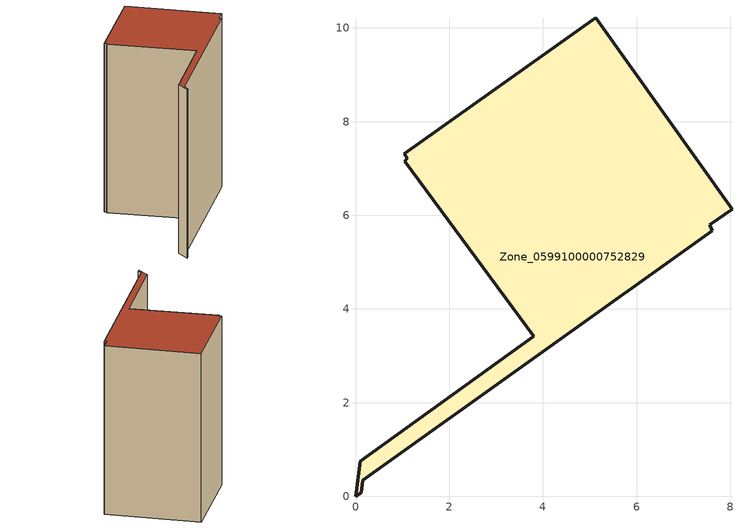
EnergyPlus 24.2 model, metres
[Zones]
Zone_0599100000752829
 floor ground (C_G): 7.62,5.67 0.16,0.34 0.13,0.07 0,0 0.1,0.75 3.81,3.42 1.05,7.16 1.11,7.21 1.04,7.31 5.12,10.22 8.04,6.13 7.56,5.79 z0
 wall outside (C_F): 8.04,6.13 5.12,10.22 1.04,7.31 1.11,7.21 1.05,7.16 3.81,3.42 0.1,0.75 0,0 0.13,0.07 0.16,0.34 7.62,5.67 7.56,5.79 8.04,6.13 z0:9.24
 roof outside (C_R): 7.56,5.79 8.04,6.13 5.12,10.22 1.04,7.31 1.11,7.21 1.05,7.16 3.81,3.42 0.1,0.75 0,0 0.13,0.07 0.16,0.34 7.62,5.67 z9.24
[BUILDING]
Pand.0599100000752829: North Axis=0; Terrain=City; Loads Convergence Tolerance Value=0.04; Temperature Convergence Tolerance Value=0.4; Solar Distribution=FullExterior; Maximum Number of Warmup Days=25; Minimum Number of Warmup Days=1
[Site:Location]
Rotterdam.The.Hague.AP_ZH_NLD Design_Conditions: Latitude=51.96; Longitude=4.45; Time Zone=1; Elevation=-4.5
[SITE:GROUNDTEMPERATURE:BUILDINGSURFACE]
18, 18, 18, 18, 18, 18, 18, 18, 18, 18, 18, 18
[MATERIAL] Thermal Absorptance=0.9; Solar Absorptance=0.7; Visible Absorptance=0.7
Name | Roughness | Thickness | Conductivity | Density | Specific Heat
G.TC.2006-2014 | MediumSmooth | 0.15 | 0.06 | 540 | 1210
F.TC.2006-2014 | Rough | 0.3 | 0.12 | 1920 | 840
R.TC.2006-2014 | MediumRough | 0.2 | 0.08 | 1500 | 1000
[CONSTRUCTION]
C_G: G.TC.2006-2014
C_F: F.TC.2006-2014
C_R: R.TC.2006-2014
[ZONE]
Zone_0599100000752829: Type=1; Multiplier=1; Ceiling Height=Autocalculate; Volume=Autocalculate; Floor Area=autocalculate; Part of Total Floor Area=Yes
[ZONEINFILTRATION:DESIGNFLOWRATE]
Infil_Zone_0599100000752829: Zone or ZoneList or Space or SpaceList=Zone_0599100000752829; Schedule=AlwaysOn; Design Flow Rate Calculation Method=Flow/Area; Flow Rate per Floor Area=0.0015; Constant Term Coefficient=1; Temperature Term Coefficient=0; Velocity Term Coefficient=0; Velocity Squared Term Coefficient=0
[HVACTEMPLATE:ZONE:IDEALLOADSAIRSYSTEM]
Zone_0599100000752829: Maximum Heating Supply Air Temperature=50; Minimum Cooling Supply Air Temperature=13; Maximum Heating Supply Air Humidity Ratio=0.0156; Minimum Cooling Supply Air Humidity Ratio=0.0077; Heating Limit=NoLimit; Cooling Limit=NoLimit; Dehumidification Control Type=ConstantSensibleHeatRatio; Cooling Sensible Heat Ratio=0.7; Dehumidification Setpoint=60; Humidification Control Type=None; Humidification Setpoint=30; Outdoor Air Method=None; Outdoor Air Flow Rate per Person=0.00944; Outdoor Air Flow Rate per Zone Floor Area=0; Outdoor Air Flow Rate per Zone=0; Demand Controlled Ventilation Type=None; Outdoor Air Economizer Type=NoEconomizer; Heat Recovery Type=None; Sensible Heat Recovery Effectiveness=0.7; Latent Heat Recovery Effectiveness=0.65
[ZONECONTROL:THERMOSTAT]
ThermostatControl_Zone_0599100000752829: Zone or ZoneList=Zone_0599100000752829; Control Type Schedule=DualSetpointControlType; Control 1=Thermostat_Zone_0599100000752829; Temperature Difference Between Cutout And Setpoint=0
[THERMOSTATSETPOINT:DUALSETPOINT]
Thermostat_Zone_0599100000752829: Heating Setpoint Temperature Schedule=HeatingSetpoint_Zone_0599100000752829; Cooling Setpoint Temperature Schedule=CoolingSetpoint_Zone_0599100000752829
[SCHEDULE:COMPACT]
HeatingSetpoint_Zone_0599100000752829: Through: 12/31, For: AllDays, Until: 24:00, 21
CoolingSetpoint_Zone_0599100000752829: Through: 12/31, For: AllDays, Until: 24:00, 24
DualSetpointControlType: Through: 12/31, For: AllDays, Until: 24:00, 4
AlwaysOn: Through: 12/31, For: AllDays, Until: 24:00, 1
